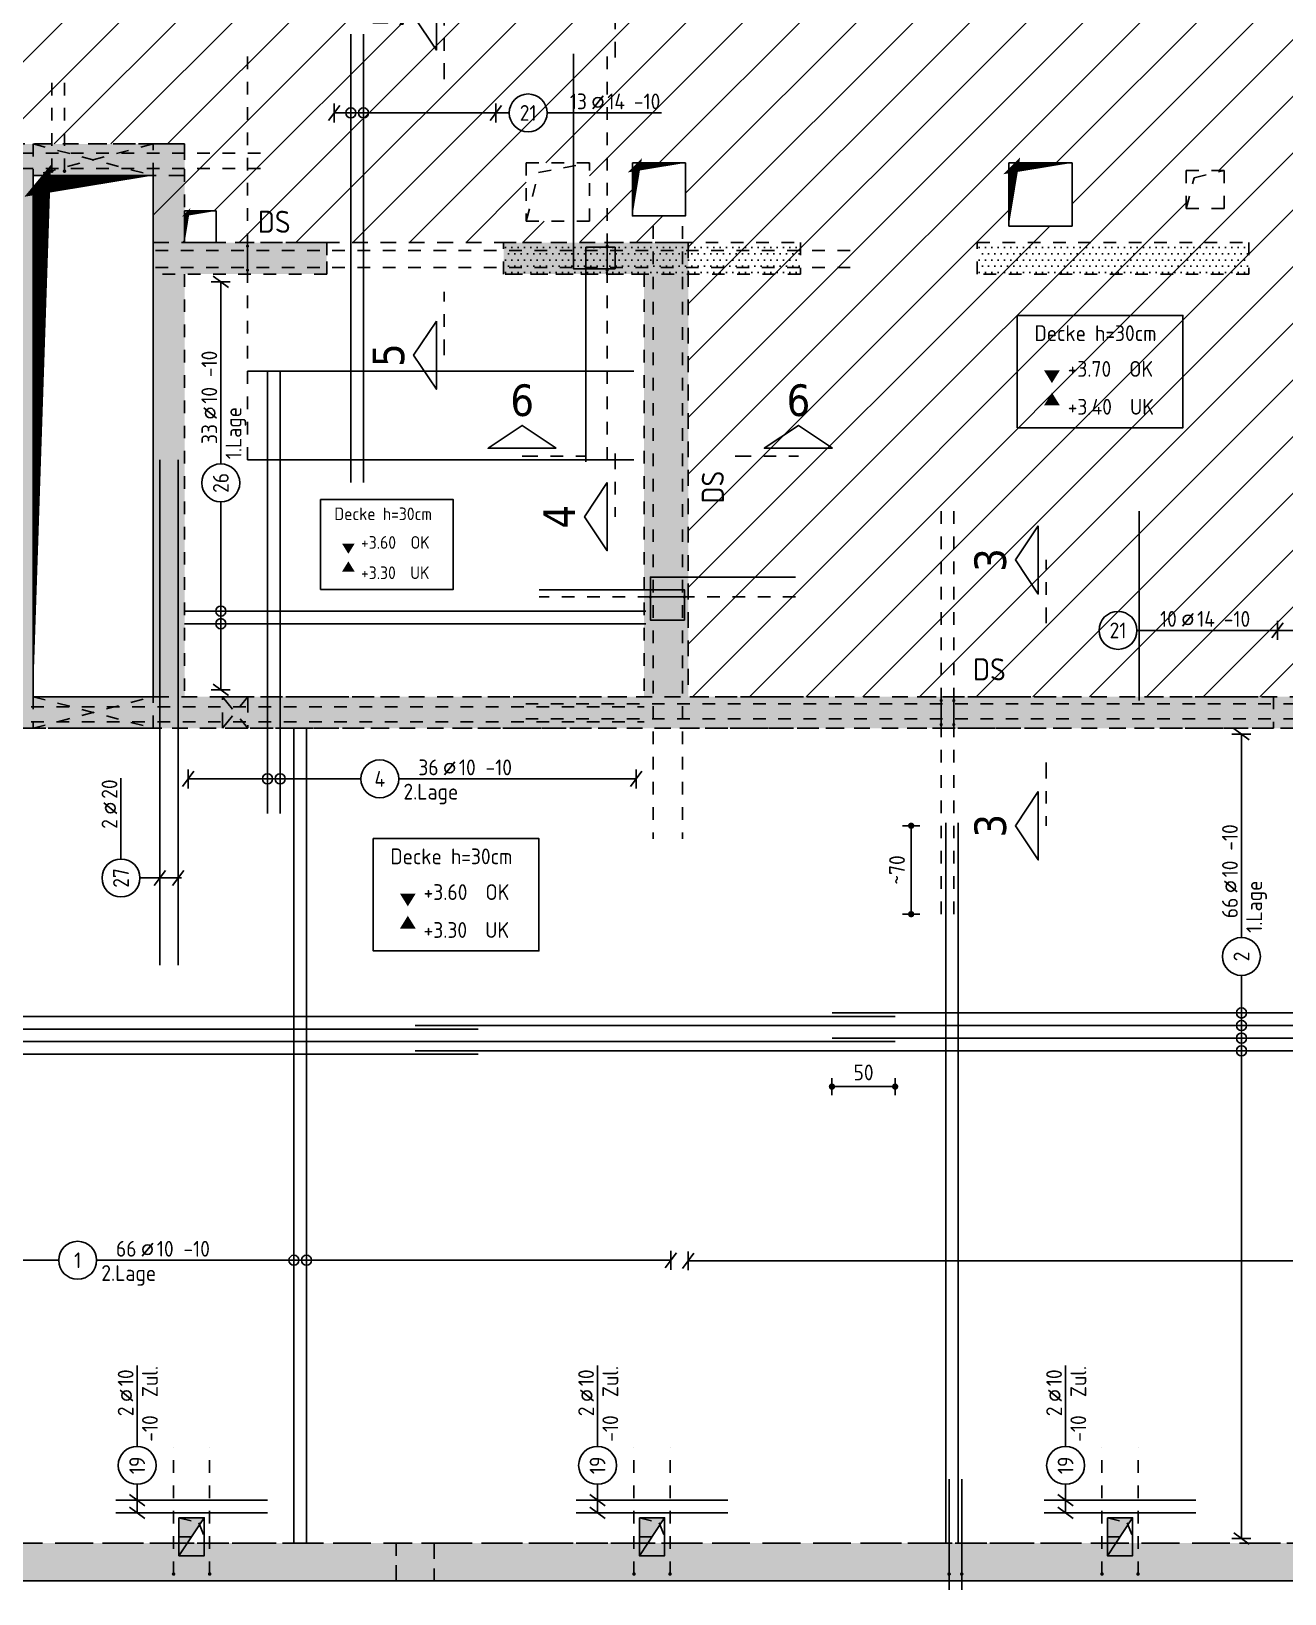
# Model space of a CAD drawing. Extents: x -4 to 88.1, y -7.1 to 49.1.
# Drawn here: x 24.06 to 33.99, y 16.81 to 29.18 of the extents above; entities that cross this region are included whole.
import ezdxf
from ezdxf.enums import TextEntityAlignment as Align

# ---------------------------------------------------------------- set-up
doc = ezdxf.new("R2010")
doc.units = 0
doc.header["$LTSCALE"] = 0.5
for name, pattern in [('AUSGEZOGEN', [1000.01, 1000, 0.01]), ('DASHED', [0.75, 0.5, -0.25]), ('DOT', [0.175, 0.05, -0.125]), ('HIDDEN', [0.375, 0.25, -0.125]), ('HIDDEN2', [0.187, 0.125, -0.062]), ('PUNKT', [0.175, 0.05, -0.125]), ('STRICHPUNKT2', [0.55, 0.25, -0.125, 0.05, -0.125]), ('VERDECKT', [0.375, 0.25, -0.125])]:
    doc.linetypes.add(name, pattern=pattern)
for name, color, linetype in [('BETON', 7, 'Continuous'), ('Brüstung EG', 7, 'Continuous'), ('BZ', 7, 'Continuous'), ('DD', 7, 'Continuous'), ('DRUEBER', 7, 'Continuous'), ('EG', 7, 'Continuous'), ('grau_dunkel', 7, 'Continuous'), ('grau_hell', 7, 'Continuous'), ('grau_mittel', 7, 'Continuous'), ('koten', 7, 'Continuous'), ('MASSE', 7, 'Continuous'), ('OBJEKT', 7, 'Continuous'), ('RND', 7, 'Continuous'), ('SCHATTEN', 7, 'Continuous'), ('SCHNITTE', 7, 'Continuous'), ('SCHRAFF', 7, 'Continuous'), ('TEXT', 7, 'Continuous'), ('VERDECKT', 7, 'Continuous'), ('WD', 7, 'Continuous')]:
    doc.layers.add(name, color=color, linetype=linetype)
doc.layers.add('NOPLOT', color=7, linetype='Continuous', plot=False)
doc.styles.add('helv', font='tahoma.ttf')
doc.styles.add('txt', font='isocp.shx')
doc.dimstyles.new('DOT_I', dxfattribs={"dimscale": 0.5, "dimtxt": 0.25, "dimasz": 0.25, "dimexe": 0.1, "dimexo": 0.3, "dimgap": 0.1, "dimtad": 1, "dimdec": 3, "dimzin": 3, "dimtxsty": 'txt', "dimblk": 'DOT', "dimblk1": 'DOT', "dimblk2": 'DOT', "dimsah": 1, "dimcen": 0.1, "dimse1": 1, "dimse2": 1, "dimazin": 0, "dimtfac": 1, "dimtdec": 4, "dimtix": 1, "dimtmove": 2, "dimatfit": 3, "dimfxl": 0, "dimtvp": 1, "dimtolj": 1, "dimtzin": 0, "dimarcsym": 0})
pattern_1 = [(0, (-69.080496, 378.069226), (0.025, 0.05), [0, -0.05])]

# ---------------------------------------------------------------- blocks, each defined once
blk = doc.blocks.new('okrd_o')
at = {"layer": 'koten', "color": 7, "linetype": 'Continuous'}
blk.add_solid([(-0.125, 0.202), (0.125, 0.202), (0, 0)], dxfattribs=at)
at = {"layer": 'koten', "style": 'txt'}
blk.add_attdef('OKRD', (0.25, 0.1), '', height=0.25, dxfattribs=at)
blk = doc.blocks.new('okrd_u')
at = {"layer": 'koten', "color": 7, "linetype": 'Continuous'}
blk.add_solid([(-0.125, -0.202), (0.125, -0.202), (0, 0)], dxfattribs=at)
at = {"layer": 'koten', "style": 'txt'}
blk.add_attdef('OKRD', (0.25, -0.35), '', height=0.25, dxfattribs=at)
blk = doc.blocks.new('DOT')
at = {"layer": 'MASSE', "color": 7, "linetype": 'Continuous'}
for p, q in [((0, 0), (-1, 0)), ((0, 0.54), (0, -0.54))]:
    blk.add_line(p, q, dxfattribs=at)
at = {"layer": 'MASSE', "color": 7, "linetype": 'Continuous', "const_width": 0.2}
blk.add_lwpolyline([(-0.1, 0, 1), (0.1, 0, 1)], format="xyb", close=True, dxfattribs=at)
blk = doc.blocks.new('*D29')
at = {"layer": 'Defpoints', "color": 0, "linetype": 'AUSGEZOGEN', "transparency": 16777216}
for p in [(30.404, 20.826), (30.404, 20.826), (30.904, 20.826)]:
    blk.add_point(p, dxfattribs=at)
at = {"layer": 'MASSE', "color": 0, "linetype": 'AUSGEZOGEN', "lineweight": -2, "transparency": 16777216}
blk.add_line((30.779, 20.826), (30.529, 20.826), dxfattribs=at)
at = {"layer": 'MASSE', "color": 0, "linetype": 'AUSGEZOGEN', "lineweight": -2, "transparency": 16777216, "xscale": 0.125, "yscale": 0.125, "zscale": 0.125, "rotation": 180}
blk.add_blockref('DOT', (30.404, 20.826), dxfattribs=at)
at = {"layer": 'MASSE', "color": 0, "linetype": 'AUSGEZOGEN', "lineweight": -2, "transparency": 16777216, "xscale": 0.125, "yscale": 0.125, "zscale": 0.125}
blk.add_blockref('DOT', (30.904, 20.826), dxfattribs=at)
at = {"layer": 'MASSE', "color": 0, "linetype": 'AUSGEZOGEN', "transparency": 16777216, "insert": (30.654, 20.938), "char_height": 0.125, "attachment_point": 5, "style": 'txt'}
blk.add_mtext('\\A1;50', dxfattribs=at)
blk = doc.blocks.new('RND_LEI')
at = {"layer": 'RND', "color": 7, "linetype": 'Continuous'}
blk.add_line((1.022, 0.066), (1.19, 0.27), dxfattribs=at)
for centre, radius in [((0, 0), 0.3), ((1.106, 0.168), 0.075)]:
    blk.add_circle(centre, radius, dxfattribs=at)
at = {"layer": 'RND', "color": 7, "linetype": 'Continuous', "style": 'txt'}
blk.add_attdef('ANZ', text='', height=0.25, dxfattribs=at).set_placement((0.931, 0.057), align=Align.RIGHT)
for tag, p in [('DUM', (1.253, 0.057)), ('ABSTD', (1.674, 0.057)), ('POSTXT', (0.374, -0.327))]:
    blk.add_attdef(tag, p, '', height=0.25, dxfattribs=at)
blk.add_attdef('POSL', text='', height=0.25, dxfattribs=at).set_placement((0, 0), align=Align.MIDDLE)
blk = doc.blocks.new('lei_gre')
at = {"layer": 'RND', "color": 7, "linetype": 'Continuous'}
for p, q in [((-0.09, -0.12), (0.09, 0.12)), ((0, 0.15), (0, -0.15))]:
    blk.add_line(p, q, dxfattribs=at)
blk = doc.blocks.new('*D58')
at = {"layer": 'Defpoints', "color": 0, "linetype": 'AUSGEZOGEN', "transparency": 16777216}
for p in [(31.031, 22.891), (31.031, 22.891), (31.031, 22.191)]:
    blk.add_point(p, dxfattribs=at)
at = {"layer": 'MASSE', "color": 0, "linetype": 'AUSGEZOGEN', "lineweight": -2, "transparency": 16777216}
blk.add_line((31.031, 22.316), (31.031, 22.766), dxfattribs=at)
at = {"layer": 'MASSE', "color": 0, "linetype": 'AUSGEZOGEN', "lineweight": -2, "transparency": 16777216, "xscale": 0.125, "yscale": 0.125, "zscale": 0.125}
for p, rotation in [((31.031, 22.891), 90), ((31.031, 22.191), 270)]:
    blk.add_blockref('DOT', p, dxfattribs=dict(at, rotation=rotation))
at = {"layer": 'MASSE', "color": 0, "linetype": 'AUSGEZOGEN', "transparency": 16777216, "insert": (30.919, 22.541), "char_height": 0.125, "attachment_point": 5, "rotation": 90, "style": 'txt'}
blk.add_mtext('\\A1;~70', dxfattribs=at)
blk = doc.blocks.new('SCHN-1')
at = {"layer": 'SCHNITTE', "color": 5, "linetype": 'Continuous'}
blk.add_lwpolyline([(0.54, 0.125), (0, 0.485), (-0.54, 0.125)], close=True, dxfattribs=at)
at = {"layer": 'SCHNITTE', "color": 6, "linetype": 'Continuous', "style": 'helv'}
blk.add_attdef('SCHN-1', text='', height=0.5, dxfattribs=at).set_placement((0, 0.635), align=Align.CENTER)

msp = doc.modelspace()

# ---------------------------------------------------------------- hatches: boundary and pattern name
at = {"layer": 'grau_dunkel', "transparency": 33554687}
for points in [[(25.2344, 17.4127), (25.2344, 17.1127), (25.4344, 17.4127)], [(28.8794, 17.4127), (28.8794, 17.1127), (29.0794, 17.4127)], [(32.5844, 17.4127), (32.5844, 17.1127), (32.7844, 17.4127)]]:
    msp.add_hatch(color=21, dxfattribs=at).paths.add_polyline_path(points)
at = {"layer": 'grau_hell', "linetype": 'AUSGEZOGEN'}
h = msp.add_hatch(dxfattribs=at)
h.set_pattern_fill('ANSI31', color=9, scale=0.1, style=0, double=1)
h.paths.add_polyline_path([(17.3044, 31.697), (17.3044, 37.8627), (15.9794, 37.8627), (15.9794, 36.6227), (15.9794, 35.4877), (15.9794, 31.0327), (16.1694, 31.0327), (16.1694, 30.8527), (15.9794, 30.8527), (15.9794, 29.9127), (15.9794, 28.2877), (20.8744, 28.2877), (21.2744, 28.2877), (21.6294, 28.2877), (22.5144, 28.2877), (25.2794, 28.2877), (25.2794, 28.0377), (25.0294, 28.0377), (25.0294, 27.5077), (25.2794, 27.5077), (25.2794, 27.7577), (25.5294, 27.7577), (25.5294, 27.5077), (29.2669, 27.5077), (29.2669, 23.9127), (36.1544, 23.9127), (36.1544, 27.6877), (35.7044, 27.6877), (35.7044, 28.1377), (36.1544, 28.1377), (36.1544, 28.2877), (37.7844, 28.2877), (38.3844, 28.2877), (40.9294, 28.2877), (40.9294, 28.8377), (40.9294, 29.9127), (40.9294, 30.1627), (41.9794, 30.1627), (41.9794, 35.4877), (41.9794, 36.6227), (41.9794, 37.8627), (40.6794, 37.8627), (40.6794, 31.697)])
h.paths.add_polyline_path([(24.5294, 30.6627), (24.5294, 29.9677), (24.2794, 29.9677), (24.2794, 30.6627)], flags=16)
h.paths.add_polyline_path([(25.9294, 30.6627), (26.1794, 30.6627), (26.1794, 30.4627), (26.3794, 30.4627), (26.3794, 30.2627), (26.1794, 30.2627), (26.1794, 29.9677), (25.9294, 29.9677)], flags=16)
h.paths.add_polyline_path([(23.6144, 31.0327), (23.6144, 30.8527), (23.4344, 30.8527), (23.4344, 31.0327)], flags=16)
h.paths.add_polyline_path([(23.2744, 31.0327), (23.2744, 30.8527), (23.0944, 30.8527), (23.0944, 31.0327)], flags=16)
h.paths.add_polyline_path([(22.4294, 30.6627), (22.4294, 29.9677), (22.1794, 29.9677), (22.1794, 30.6627)], flags=16)
h.paths.add_polyline_path([(28.0294, 30.6627), (28.2794, 30.6627), (28.2794, 29.9677), (28.0294, 29.9677)], flags=16)
h.paths.add_polyline_path([(27.9844, 28.1377), (28.4844, 28.1377), (28.4844, 27.6777), (27.9844, 27.6777)], flags=16)
h.paths.add_polyline_path([(20.7794, 30.6627), (20.7794, 29.9677), (20.5294, 29.9677), (20.5294, 30.6627)], flags=16)
h.paths.add_polyline_path([(29.6794, 30.6627), (29.9294, 30.6627), (29.9294, 30.4627), (30.1294, 30.4627), (30.1294, 30.2627), (29.9294, 30.2627), (29.9294, 29.9677), (29.6794, 29.9677)], flags=16)
h.paths.add_polyline_path([(28.8244, 28.1377), (29.2444, 28.1377), (29.2444, 27.7177), (28.8244, 27.7177)], flags=16)
h.paths.add_polyline_path([(30.5894, 31.0327), (30.7694, 31.0327), (30.7694, 30.8527), (30.5894, 30.8527)], flags=16)
h.paths.add_polyline_path([(30.9344, 31.0327), (31.1144, 31.0327), (31.1144, 30.8527), (30.9344, 30.8527)], flags=16)
h.paths.add_polyline_path([(18.6794, 30.6627), (18.6794, 29.9677), (18.4294, 29.9677), (18.4294, 30.6627)], flags=16)
h.paths.add_polyline_path([(31.7794, 30.6627), (32.0294, 30.6627), (32.0294, 29.9677), (31.7794, 29.9677)], flags=16)
h.paths.add_polyline_path([(31.8044, 28.1377), (32.3044, 28.1377), (32.3044, 27.6377), (31.8044, 27.6377)], flags=16)
h.paths.add_polyline_path([(16.8388, 30.7777), (16.8388, 30.5977), (16.6588, 30.5977), (16.6588, 30.7777)], flags=16)
h.paths.add_polyline_path([(33.4294, 30.6627), (33.6794, 30.6627), (33.6794, 29.9677), (33.4294, 29.9677)], flags=16)
h.paths.add_polyline_path([(33.2094, 28.0777), (33.5094, 28.0777), (33.5094, 27.7777), (33.2094, 27.7777)], flags=16)
h.paths.add_polyline_path([(35.5294, 30.6627), (35.7794, 30.6627), (35.7794, 29.9677), (35.5294, 29.9677)], flags=16)
h.paths.add_polyline_path([(37.1794, 30.6627), (37.4294, 30.6627), (37.4294, 29.9677), (37.1794, 29.9677)], flags=16)
h.paths.add_polyline_path([(38.0944, 31.0327), (38.2744, 31.0327), (38.2744, 30.8527), (38.0944, 30.8527)], flags=16)
h.paths.add_polyline_path([(38.4344, 31.0327), (38.6144, 31.0327), (38.6144, 30.8527), (38.4344, 30.8527)], flags=16)
h.paths.add_polyline_path([(39.2794, 30.6627), (39.5294, 30.6627), (39.5294, 29.9677), (39.2794, 29.9677)], flags=16)
h.paths.add_polyline_path([(41.1188, 30.7777), (41.2988, 30.7777), (41.2988, 30.5977), (41.1188, 30.5977)], flags=16)
at = {"layer": 'grau_hell'}
h = msp.add_hatch(color=9, dxfattribs=at)
h.paths.add_polyline_path([(26.4044, 27.2577), (26.4044, 27.5077), (25.0294, 27.5077), (25.0294, 27.2577)])
h.paths.add_polyline_path([(28.9169, 27.2577), (28.9169, 23.9127), (29.2669, 23.9127), (29.2669, 27.5077), (27.8044, 27.5077), (27.8044, 27.2577)])
at = {"layer": 'grau_mittel'}
msp.add_hatch(color=61, dxfattribs=at).paths.add_polyline_path([(36.4044, 25.8877), (36.5544, 25.8877), (36.5544, 26.1377), (36.4044, 26.1377), (36.4044, 28.0377), (37.7844, 28.0377), (37.7844, 28.2877), (36.1544, 28.2877), (36.1544, 23.9127), (25.0294, 23.9127), (24.0794, 23.9127), (24.0794, 28.0377), (25.0294, 28.0377), (25.2794, 28.0377), (25.2794, 28.2877), (22.5144, 28.2877), (22.5144, 28.0377), (22.6644, 28.0377), (22.6644, 26.8477), (19.8144, 26.8477), (19.8144, 28.0377), (20.8744, 28.0377), (20.8744, 28.2877), (13.2294, 28.2877), (13.2294, 23.6627), (13.6294, 23.6627), (13.6294, 23.9127), (13.4794, 23.9127), (13.4794, 28.0377), (19.5644, 28.0377), (19.5644, 23.9127), (19.4144, 23.9127), (19.4144, 23.6627), (19.9644, 23.6627), (19.9644, 23.9127), (19.8144, 23.9127), (19.8144, 26.5977), (22.9144, 26.5977), (22.9144, 28.0377), (23.8294, 28.0377), (23.8294, 23.9127), (22.9144, 23.9127), (20.9744, 23.9127), (20.9744, 23.6627), (36.5544, 23.6627), (36.5544, 23.9127), (36.4044, 23.9127)])
h = msp.add_hatch(color=61, dxfattribs=at)
h.paths.add_polyline_path([(13.5294, 17.2127), (13.5294, 16.9127), (19.4544, 16.9127), (19.4544, 17.2127)])
h.paths.add_polyline_path([(26.9544, 16.9127), (26.9544, 17.2127), (19.7544, 17.2127), (19.7544, 16.9127)])
h.paths.add_polyline_path([(27.2544, 17.2127), (27.2544, 16.9127), (34.4544, 16.9127), (34.4544, 17.2127)])
h.paths.add_polyline_path([(34.7544, 17.2127), (34.7544, 16.9127), (41.9544, 16.9127), (41.9544, 17.2127)])
h.paths.add_polyline_path([(42.2544, 17.2127), (42.2544, 16.9127), (47.9544, 16.9127), (47.9544, 17.2127)])
h = msp.add_hatch(color=61, dxfattribs=at)
h.paths.add_polyline_path([(19.7544, 16.9127), (19.7544, 17.2127), (19.4544, 17.2127), (19.4544, 16.9127)])
h.paths.add_polyline_path([(27.2544, 16.9127), (27.2544, 17.2127), (26.9544, 17.2127), (26.9544, 16.9127)])
h.paths.add_polyline_path([(34.7544, 16.9127), (34.7544, 17.2127), (34.4544, 17.2127), (34.4544, 16.9127)])
h.paths.add_polyline_path([(42.2544, 16.9127), (42.2544, 17.2127), (41.9544, 17.2127), (41.9544, 16.9127)])
at = {"layer": 'SCHRAFF', "linetype": 'AUSGEZOGEN'}
h = msp.add_hatch(dxfattribs=at)
h.set_pattern_fill('DOTS', scale=0.8, double=1)
h.set_pattern_definition(pattern_1)
h.paths.add_polyline_path([(21.6294, 28.2877), (13.2294, 28.2877), (13.2294, 23.6627), (13.6292, 23.6627), (13.6292, 23.9127), (13.4795, 23.9127), (13.4794, 28.0377), (19.5644, 28.0377), (19.5644, 23.9127), (19.4144, 23.9127), (19.4144, 23.6627), (19.9644, 23.6627), (19.9644, 23.9127), (19.8145, 23.9127), (19.8144, 26.5977), (22.6644, 26.5977), (22.6644, 23.9127), (20.9744, 23.9127), (20.9744, 23.6627), (33.8994, 23.6627), (33.8994, 23.9127), (25.2794, 23.9127), (25.2794, 27.2577), (26.4044, 27.2577), (26.4044, 27.5077), (25.2794, 27.5077), (25.2794, 28.2877), (22.5144, 28.2877), (22.5144, 28.0377), (22.6644, 28.0377), (22.6644, 26.8477), (19.8144, 26.8477), (19.8144, 28.0377), (21.6294, 28.0377)])
h.paths.add_polyline_path([(22.9144, 28.0377), (23.8294, 28.0377), (23.8294, 23.9127), (22.9144, 23.9127)], flags=16)
h.paths.add_polyline_path([(24.0794, 28.0377), (25.0294, 28.0377), (25.0294, 23.9127), (24.0794, 23.9127)], flags=16)
h = msp.add_hatch(dxfattribs=at)
h.set_pattern_fill('DOTS', scale=0.8, double=1)
h.set_pattern_definition(pattern_1)
h.paths.add_polyline_path([(30.1544, 27.5077), (27.8044, 27.5077), (27.8044, 27.2577), (30.1544, 27.2577)])
h = msp.add_hatch(dxfattribs=at)
h.set_pattern_fill('DOTS', scale=0.8, double=1)
h.set_pattern_definition(pattern_1)
h.paths.add_polyline_path([(33.7044, 27.5077), (31.5544, 27.5077), (31.5544, 27.2577), (33.7044, 27.2577)])
h = msp.add_hatch(dxfattribs=at)
h.set_pattern_fill('DOTS', scale=0.8, double=1)
h.set_pattern_definition(pattern_1)
h.paths.add_polyline_path([(42.2544, 17.2127), (41.9544, 17.2127), (41.9544, 16.9127), (42.2544, 16.9127)])
h.paths.add_polyline_path([(34.7544, 17.2127), (34.4544, 17.2127), (34.4544, 16.9127), (34.7544, 16.9127)])
h.paths.add_polyline_path([(27.2544, 17.2127), (26.9544, 17.2127), (26.9544, 16.9127), (27.2544, 16.9127)])
h.paths.add_polyline_path([(19.7544, 17.2127), (19.4544, 17.2127), (19.4544, 16.9127), (19.7544, 16.9127)])
h.paths.add_polyline_path([(13.5044, 17.2127), (13.2044, 17.2127), (13.2044, 16.9127), (13.5044, 16.9127)])
h.paths.add_polyline_path([(9.7394, 24.0077), (9.0744, 24.0077), (9.0744, 23.7077), (9.5294, 23.7077), (9.5294, 16.9127), (10.1044, 16.9127), (10.1044, 17.2127), (9.7394, 17.2127)])

# ---------------------------------------------------------------- linework, layer by layer
at = {"layer": 'BETON', "color": 6, "linetype": 'AUSGEZOGEN', "lineweight": -2}
for p, q in [((25.0294, 28.0377), (24.0794, 28.0377)), ((24.0794, 28.0377), (24.0794, 23.9127)), ((24.0794, 23.9127), (25.0294, 23.9127)), ((27.2544, 16.9127), (26.9544, 16.9127))]:
    msp.add_line(p, q, dxfattribs=at)
at = {"layer": 'BETON', "color": 6, "linetype": 'AUSGEZOGEN'}
for p, q in [((25.0294, 28.0377), (25.0294, 23.9127)), ((26.9544, 16.9127), (19.7544, 16.9127)), ((34.4544, 16.9127), (27.2544, 16.9127))]:
    msp.add_line(p, q, dxfattribs=at)
at = {"layer": 'Brüstung EG', "color": 102, "linetype": 'DOT'}
for p, q in [((26.9544, 17.2127), (19.7544, 17.2127)), ((27.2544, 17.2127), (34.4544, 17.2127)), ((19.7544, 16.9127), (26.9544, 16.9127)), ((27.2544, 16.9127), (34.4544, 16.9127))]:
    msp.add_line(p, q, dxfattribs=at)
at = {"layer": 'BZ', "color": 102, "linetype": 'PUNKT'}
for p, q in [((24.0794, 28.2877), (25.0294, 28.0377)), ((25.0294, 28.2877), (24.0794, 28.0377)), ((24.0794, 23.6627), (25.0294, 23.9127)), ((24.0795, 23.9127), (25.0294, 23.6627))]:
    msp.add_line(p, q, dxfattribs=at)
for points in [[(24.0794, 28.0377), (25.0294, 28.0377), (25.0294, 28.2877), (24.0794, 28.2877)], [(24.0794, 23.6627), (25.0294, 23.6627), (25.0294, 23.9127), (24.0794, 23.9127)]]:
    msp.add_lwpolyline(points, close=True, dxfattribs=at)
at = {"layer": 'DD', "color": 7, "linetype": 'HIDDEN2'}
for p, q in [((28.0818, 28.0629), (28.4844, 28.1377)), ((33.2705, 28.0196), (33.5094, 28.0777)), ((27.9844, 27.6777), (28.0818, 28.0629)), ((33.2094, 27.7777), (33.2705, 28.0196)), ((25.2344, 17.4127), (25.3912, 17.3726)), ((25.3912, 17.3726), (25.4344, 17.2627)), ((28.8794, 17.4127), (29.0362, 17.3726)), ((29.0362, 17.3726), (29.0794, 17.2627)), ((32.5844, 17.4127), (32.7412, 17.3726)), ((32.7412, 17.3726), (32.7844, 17.2627))]:
    msp.add_line(p, q, dxfattribs=at)
at = {"layer": 'DD', "color": 7, "linetype": 'AUSGEZOGEN'}
for p, q in [((25.2344, 17.1127), (25.4344, 17.4127)), ((28.8794, 17.1127), (29.0794, 17.4127)), ((32.5844, 17.1127), (32.7844, 17.4127))]:
    msp.add_line(p, q, dxfattribs=at)
at = {"layer": 'DD', "color": 7, "linetype": 'HIDDEN2'}
for points in [[(28.4844, 28.1377), (27.9844, 28.1377), (27.9844, 27.6777), (28.4844, 27.6777)], [(33.2094, 28.0777), (33.5094, 28.0777), (33.5094, 27.7777), (33.2094, 27.7777)], [(25.4344, 17.4127), (25.2344, 17.4127), (25.2344, 17.2627), (25.4344, 17.2627)], [(29.0794, 17.4127), (28.8794, 17.4127), (28.8794, 17.2627), (29.0794, 17.2627)], [(32.7844, 17.4127), (32.5844, 17.4127), (32.5844, 17.2627), (32.7844, 17.2627)]]:
    msp.add_lwpolyline(points, close=True, dxfattribs=at)
at = {"layer": 'DD', "color": 7, "linetype": 'AUSGEZOGEN'}
for points in [[(28.8244, 28.1377), (29.2444, 28.1377), (29.2444, 27.7177), (28.8244, 27.7177)], [(32.3044, 28.1377), (31.8044, 28.1377), (31.8044, 27.6377), (32.3044, 27.6377)], [(25.5294, 27.7577), (25.2794, 27.7577), (25.2794, 27.5077), (25.5294, 27.5077)], [(25.2344, 17.4127), (25.4344, 17.4127), (25.4344, 17.1127), (25.2344, 17.1127)], [(28.8794, 17.4127), (29.0794, 17.4127), (29.0794, 17.1127), (28.8794, 17.1127)], [(32.5844, 17.4127), (32.7844, 17.4127), (32.7844, 17.1127), (32.5844, 17.1127)]]:
    msp.add_lwpolyline(points, close=True, dxfattribs=at)
at = {"layer": 'DRUEBER', "color": 7, "linetype": 'PUNKT'}
for p, q in [((26.4044, 27.2577), (26.4044, 27.5077)), ((27.8044, 27.2577), (27.8044, 27.5077)), ((26.4044, 27.2577), (25.0294, 27.2577)), ((28.9169, 27.2577), (27.8044, 27.2577)), ((28.9169, 27.2577), (28.9169, 23.9127))]:
    msp.add_line(p, q, dxfattribs=at)
at = {"layer": 'EG', "color": 0, "linetype": 'DOT', "lineweight": -2}
for p, q in [((22.5144, 28.2877), (25.2794, 28.2877)), ((25.2794, 28.2877), (25.2794, 27.5077)), ((24.0794, 28.0377), (25.0294, 28.0377)), ((24.0794, 23.9127), (24.0794, 28.0377)), ((25.0294, 28.0377), (25.0294, 23.9127)), ((25.2794, 27.5077), (26.4044, 27.5077)), ((26.4044, 27.5077), (26.4044, 27.2577)), ((27.8044, 27.5077), (30.1544, 27.5077)), ((27.8044, 27.2577), (27.8044, 27.5077)), ((30.1544, 27.5077), (30.1544, 27.2577)), ((31.5544, 27.5077), (33.7044, 27.5077)), ((31.5544, 27.2577), (31.5544, 27.5077)), ((33.7044, 27.5077), (33.7044, 27.2577)), ((26.4044, 27.2577), (25.2794, 27.2577)), ((25.2794, 27.2577), (25.2794, 23.9127)), ((30.1544, 27.2577), (27.8044, 27.2577)), ((33.7044, 27.2577), (31.5544, 27.2577)), ((25.0294, 23.9127), (24.0794, 23.9127)), ((25.2794, 23.9127), (33.8994, 23.9127)), ((33.8994, 23.9127), (33.8994, 23.6627)), ((33.8994, 23.6627), (20.9744, 23.6627))]:
    msp.add_line(p, q, dxfattribs=at)
msp.add_lwpolyline([(26.9544, 17.2127), (27.2544, 17.2127), (27.2544, 16.9127), (26.9544, 16.9127)], close=True, dxfattribs=at)
at = {"layer": 'grau_dunkel', "color": 21}
msp.add_lwpolyline([(24.0795, 23.9127, 0, 0.1388, 0), (24.1488, 28.0365, 0, 0, 0), (24.0857, 27.9605, 0.1549, 0, 0), (25.0294, 28.0377, 0, 0, 0)], format="xyseb", dxfattribs=at)
at = {"layer": 'NOPLOT', "color": 191, "linetype": 'AUSGEZOGEN'}
for p, q in [((25.7776, 26.4887), (28.8365, 26.4887)), ((25.7776, 25.7887), (28.8365, 25.7887))]:
    msp.add_line(p, q, dxfattribs=at)
at = {"layer": 'NOPLOT', "color": 191, "linetype": 'Continuous'}
for points in [[(28.4567, 25.7704), (28.4567, 27.4704), (28.6867, 27.4704), (28.6867, 27.3004), (28.3567, 27.3004), (28.3567, 29.0004)], [(32.8353, 25.3816), (32.8353, 23.8816)], [(30.1162, 24.8595), (28.9662, 24.8595), (28.9662, 24.5195), (29.2362, 24.5195), (29.2362, 24.7595), (28.0862, 24.7595)]]:
    msp.add_lwpolyline(points, dxfattribs=at)
at = {"layer": 'OBJEKT', "color": 1, "linetype": 'AUSGEZOGEN'}
for points in [[(31.8712, 26.9309), (33.183, 26.9309), (33.183, 26.0417), (31.8712, 26.0417)], [(26.3561, 25.4725), (27.4056, 25.4725), (27.4056, 24.7612), (26.3561, 24.7612)], [(26.772, 22.7893), (28.0838, 22.7893), (28.0838, 21.9002), (26.772, 21.9002)]]:
    msp.add_lwpolyline(points, close=True, dxfattribs=at)
at = {"layer": 'RND', "color": 7, "linetype": 'AUSGEZOGEN'}
for p, q in [((26.4625, 28.5336), (27.7421, 28.5336)), ((27.7421, 28.5336), (27.8487, 28.5336)), ((28.1487, 28.5336), (29.055, 28.5336)), ((25.5655, 27.1973), (25.5655, 25.755)), ((25.5655, 25.455), (25.5655, 23.9662)), ((33.9304, 24.4373), (32.8185, 24.4373)), ((32.8185, 24.4373), (33.7248, 24.4373)), ((34.8518, 24.4373), (33.9304, 24.4373)), ((33.6456, 22.0061), (33.6456, 23.6165)), ((24.7754, 22.6276), (24.7754, 23.2676)), ((25.3064, 23.262), (26.6743, 23.262)), ((26.9743, 23.262), (28.8538, 23.262)), ((33.6456, 17.2495), (33.6456, 21.7061)), ((22.729, 19.4513), (24.2827, 19.4513)), ((24.5827, 19.4513), (29.1277, 19.4513)), ((29.2655, 19.4469), (35.5619, 19.4469)), ((24.9034, 17.9779), (24.9034, 18.6179)), ((28.5484, 17.9779), (28.5484, 18.6179)), ((32.2534, 17.9779), (32.2534, 18.6179))]:
    msp.add_line(p, q, dxfattribs=at)
at = {"layer": 'RND', "color": 102, "linetype": 'AUSGEZOGEN'}
for p, q in [((24.9254, 22.4776), (25.2547, 22.4776)), ((24.9034, 17.6779), (24.9034, 17.452)), ((28.5484, 17.6779), (28.5484, 17.452)), ((32.2534, 17.6779), (32.2534, 17.452))]:
    msp.add_line(p, q, dxfattribs=at)
at = {"layer": 'RND', "color": 102, "linetype": 'VERDECKT'}
for p, q in [((31.3316, 16.9677), (31.3316, 15.7721)), ((31.4316, 16.9677), (31.4316, 15.7721))]:
    msp.add_line(p, q, dxfattribs=at)
at = {"layer": 'RND', "color": 1, "linetype": 'AUSGEZOGEN'}
for points in [[(26.5948, 29.1577), (26.5948, 25.6077)], [(26.6948, 29.1577), (26.6948, 25.6077)], [(25.7776, 27.4789), (25.7776, 27.2887)], [(28.625, 27.4789), (28.625, 27.2887)], [(25.9352, 26.4887), (25.9352, 22.9887)], [(26.0352, 26.4887), (26.0352, 22.9887)], [(25.0841, 21.7877), (25.0841, 25.7877)], [(25.227, 21.7877), (25.227, 25.7877)], [(28.9662, 24.7019), (29.2362, 24.7019)], [(25.2794, 24.5902), (28.9294, 24.5902)], [(25.2794, 24.4902), (28.9294, 24.4902)], [(31.2685, 23.8816), (31.2685, 23.6914)], [(31.3685, 23.8816), (31.3685, 23.6914)], [(26.1445, 23.6627), (26.1445, 17.2127)], [(26.2445, 23.6627), (26.2445, 17.2127)], [(31.3044, 22.9127), (31.3044, 17.2127)], [(31.4044, 22.9127), (31.4044, 17.2127)], [(41.2044, 21.409), (30.4044, 21.409)], [(27.6044, 21.2818), (16.8044, 21.2818)], [(30.9044, 21.3818), (20.1044, 21.3818)], [(37.9044, 21.309), (27.1044, 21.309)], [(30.9044, 21.1818), (20.1044, 21.1818)], [(41.2044, 21.209), (30.4044, 21.209)], [(27.6044, 21.0818), (16.8044, 21.0818)], [(37.9044, 21.109), (27.1044, 21.109)], [(31.3316, 16.9677), (31.3316, 17.7177)], [(31.4316, 16.9677), (31.4316, 17.7177)], [(24.7344, 17.552), (25.9344, 17.552)], [(24.7344, 17.452), (25.9344, 17.452)], [(28.3794, 17.552), (29.5794, 17.552)], [(28.3794, 17.452), (29.5794, 17.452)], [(32.0844, 17.552), (33.2844, 17.552)], [(32.0844, 17.452), (33.2844, 17.452)]]:
    msp.add_lwpolyline(points, dxfattribs=at)
at = {"layer": 'RND', "color": 1, "linetype": 'DOT'}
for points in [[(25.7776, 28.9789), (25.7776, 27.4789)], [(28.625, 28.9789), (28.625, 27.4789)], [(25.7776, 27.2887), (25.7776, 25.7887)], [(28.625, 27.2887), (28.625, 25.7887)], [(31.2685, 25.3816), (31.2685, 23.8816)], [(31.3685, 25.3816), (31.3685, 23.8816)], [(28.9662, 24.7019), (28.0862, 24.7019)], [(30.1162, 24.7019), (29.2362, 24.7019)], [(31.2685, 23.6914), (31.2685, 22.1914)], [(31.3685, 23.6914), (31.3685, 22.1914)]]:
    msp.add_lwpolyline(points, dxfattribs=at)
at = {"layer": 'RND', "color": 1, "linetype": 'HIDDEN2'}
for points in [[(24.2281, 28.0727), (24.2281, 28.8227)], [(24.3281, 28.0727), (24.3281, 28.8227)], [(25.8794, 28.2158), (22.3145, 28.2158)], [(25.8794, 28.0923), (22.3145, 28.0923)], [(28.9874, 27.6373), (28.9874, 22.7873)], [(29.2199, 27.6373), (29.2199, 22.7873)], [(25.0485, 27.4456), (30.5485, 27.4456)], [(25.0485, 27.3099), (30.5485, 27.3099)], [(22.0644, 23.8331), (28.9169, 23.8331)], [(27.9794, 23.856), (37.0044, 23.856)], [(22.0644, 23.7142), (28.9169, 23.7142)], [(27.9794, 23.737), (37.0044, 23.737)], [(25.1917, 16.9677), (25.1917, 17.9677)], [(25.4772, 16.9677), (25.4772, 17.9677)], [(28.8367, 16.9677), (28.8367, 17.9677)], [(29.1222, 16.9677), (29.1222, 17.9677)], [(32.5417, 16.9677), (32.5417, 17.9677)], [(32.8272, 16.9677), (32.8272, 17.9677)]]:
    msp.add_lwpolyline(points, dxfattribs=at)
at = {"layer": 'RND', "color": 7, "linetype": 'AUSGEZOGEN'}
for points, const_width in [([(24.2351, 28.0727, -1), (24.2211, 28.0727, -1)], 0.014), ([(24.3351, 28.0727, -1), (24.3211, 28.0727, -1)], 0.014), ([(25.7776, 27.4851, 1), (25.7776, 27.4726, 1)], 0.0125), ([(28.625, 27.4851, 1), (28.625, 27.4726, 1)], 0.0125), ([(25.7776, 27.295, 1), (25.7776, 27.2825, 1)], 0.0125), ([(28.625, 27.295, 1), (28.625, 27.2825, 1)], 0.0125), ([(28.9599, 24.7019, 1), (28.9724, 24.7019, 1)], 0.0125), ([(29.2299, 24.7019, 1), (29.2424, 24.7019, 1)], 0.0125), ([(31.2685, 23.8878, 1), (31.2685, 23.8753, 1)], 0.0125), ([(31.3685, 23.8878, 1), (31.3685, 23.8753, 1)], 0.0125), ([(31.2685, 23.6977, 1), (31.2685, 23.6852, 1)], 0.0125), ([(31.3685, 23.6977, 1), (31.3685, 23.6852, 1)], 0.0125), ([(25.1847, 16.9677, -1), (25.1987, 16.9677, -1)], 0.014), ([(25.4842, 16.9677, 1), (25.4702, 16.9677, 1)], 0.014), ([(28.8297, 16.9677, -1), (28.8437, 16.9677, -1)], 0.014), ([(29.1292, 16.9677, 1), (29.1152, 16.9677, 1)], 0.014), ([(31.3246, 16.9677, -1), (31.3386, 16.9677, -1)], 0.014), ([(31.4246, 16.9677, -1), (31.4386, 16.9677, -1)], 0.014), ([(32.5347, 16.9677, -1), (32.5487, 16.9677, -1)], 0.014), ([(32.8342, 16.9677, 1), (32.8202, 16.9677, 1)], 0.014)]:
    msp.add_lwpolyline(points, format="xyb", close=True, dxfattribs=dict(at, const_width=const_width))
for centre in [(26.5948, 28.5336), (26.6948, 28.5336), (25.5655, 24.5902), (25.5655, 24.4902), (25.9352, 23.262), (26.0352, 23.262), (33.6456, 21.409), (33.6456, 21.309), (33.6456, 21.209), (33.6456, 21.109), (26.1445, 19.4513), (26.2445, 19.4513)]:
    msp.add_circle(centre, 0.04, dxfattribs=at)
at = {"layer": 'SCHATTEN', "color": 1, "linetype": 'AUSGEZOGEN'}
for points in [[(29.2444, 28.1377, 0, 0.0685, 0), (28.8272, 28.1036, 0, 0, 0), (28.8586, 28.1349, 0.0685, 0, 0), (28.8244, 27.7177, 0, 0, 0)], [(31.8044, 27.6377, 0, 0.0815, 0), (31.8451, 28.1344, 0, 0, 0), (31.8078, 28.0971, 0.0815, 0, 0), (32.3044, 28.1377, 0, 0, 0)], [(25.2794, 27.5077, 0, 0.0408, 0), (25.2997, 27.756, 0, 0, 0), (25.2811, 27.7374, 0.0408, 0, 0), (25.5294, 27.7577, 0, 0, 0)]]:
    msp.add_lwpolyline(points, format="xyseb", dxfattribs=at)
at = {"layer": 'SCHNITTE', "color": 5, "linetype": 'STRICHPUNKT2'}
for p, q in [((28.6877, 28.9724), (28.6877, 29.4724)), ((27.3345, 28.8013), (27.3345, 29.3013)), ((27.3345, 26.6163), (27.3345, 27.1163)), ((27.9514, 25.8173), (28.4514, 25.8173)), ((28.6877, 25.8373), (28.6877, 25.3373)), ((29.6385, 25.8173), (30.1385, 25.8173)), ((32.0991, 24.4946), (32.0991, 24.9946)), ((32.0991, 23.3908), (32.0991, 22.8908))]:
    msp.add_line(p, q, dxfattribs=at)
at = {"layer": 'VERDECKT', "color": 7, "linetype": 'VERDECKT', "lineweight": -2}
for p, q in [((22.5144, 28.2877), (25.2794, 28.2877)), ((25.2794, 28.2877), (25.2794, 28.0377)), ((25.2794, 28.0377), (25.0294, 28.0377)), ((25.0294, 23.9127), (36.1544, 23.9127)), ((36.5544, 23.6627), (20.9744, 23.6627)), ((26.9544, 17.2127), (27.2544, 17.2127)), ((26.9544, 16.9127), (26.9544, 17.2127)), ((27.2544, 17.2127), (27.2544, 16.9127))]:
    msp.add_line(p, q, dxfattribs=at)
at = {"layer": 'VERDECKT', "color": 7, "linetype": 'VERDECKT'}
for p, q in [((25.0294, 27.5077), (29.2669, 27.5077)), ((29.2669, 27.5077), (29.2669, 23.9127))]:
    msp.add_line(p, q, dxfattribs=at)
at = {"layer": 'VERDECKT', "color": 7, "linetype": 'DASHED'}
for p, q in [((19.7544, 17.2127), (26.9544, 17.2127)), ((27.2544, 17.2127), (34.4544, 17.2127))]:
    msp.add_line(p, q, dxfattribs=at)
at = {"layer": 'WD', "color": 102, "linetype": 'HIDDEN'}
for p, q in [((25.5794, 23.6627), (25.7794, 23.9127)), ((25.5794, 23.9127), (25.7794, 23.6627))]:
    msp.add_line(p, q, dxfattribs=at)
msp.add_lwpolyline([(25.5794, 23.9127), (25.7794, 23.9127), (25.7794, 23.6627), (25.5794, 23.6627)], close=True, dxfattribs=at)

# ---------------------------------------------------------------- block references
at = {"layer": 'koten', "color": 6, "linetype": 'AUSGEZOGEN'}
for name, p, xscale, yscale, zscale, values in [('okrd_o', (32.1454, 26.3947), 0.5, 0.5, 0.5, {'OKRD': '+3.70  OK'}), ('okrd_u', (32.1454, 26.3197), 0.5, 0.5, 0.5, {'OKRD': '+3.40  UK'}), ('okrd_o', (26.5755, 25.0436), 0.4, 0.4, 0.4, {'OKRD': '+3.60  OK'}), ('okrd_u', (26.5755, 24.9836), 0.4, 0.4, 0.4, {'OKRD': '+3.30  UK'}), ('okrd_o', (27.0462, 22.2531), 0.5, 0.5, 0.5, {'OKRD': '+3.60  OK'}), ('okrd_u', (27.0462, 22.1781), 0.5, 0.5, 0.5, {'OKRD': '+3.30  UK'})]:
    msp.add_blockref(name, p, dxfattribs=dict(at, xscale=xscale, yscale=yscale, zscale=zscale)).add_auto_attribs(values)
at = {"layer": 'RND', "color": 7, "linetype": 'AUSGEZOGEN', "xscale": 0.5, "yscale": 0.5, "zscale": 0.5}
for p in [(26.4625, 28.5336), (27.7421, 28.5336), (25.3064, 23.262), (28.8538, 23.262), (29.1277, 19.4513), (29.2655, 19.4469)]:
    msp.add_blockref('lei_gre', p, dxfattribs=at)
for p, values in [((27.9987, 28.5336), {'POSL': '21', 'DUM': '14', 'ANZ': '13', 'ABSTD': '-10'}), ((32.6685, 24.4373), {'POSL': '21', 'DUM': '14', 'ANZ': '10', 'ABSTD': '-10'}), ((26.8243, 23.262), {'POSL': '4', 'DUM': '10', 'ANZ': '36', 'ABSTD': '-10', 'POSTXT': '2.Lage'}), ((24.4327, 19.4513), {'POSL': '1', 'DUM': '10', 'ANZ': '66', 'ABSTD': '-10', 'POSTXT': '2.Lage'})]:
    msp.add_blockref('RND_LEI', p, dxfattribs=at).add_auto_attribs(values)
for p, rotation in [((25.5655, 27.1973), 270), ((33.9304, 24.4373), 180), ((25.5655, 23.9662), 270), ((33.6456, 23.6165), 90), ((24.9034, 17.552), 90), ((28.5484, 17.552), 90), ((32.2534, 17.552), 90), ((24.9034, 17.452), 90), ((28.5484, 17.452), 90), ((32.2534, 17.452), 90), ((33.6456, 17.2495), 90)]:
    msp.add_blockref('lei_gre', p, dxfattribs=dict(at, rotation=rotation))
at = {"layer": 'RND', "color": 7, "linetype": 'AUSGEZOGEN', "xscale": 0.5, "yscale": 0.5, "zscale": 0.5, "rotation": 90}
for p, values in [((25.5655, 25.605), {'POSL': '26', 'DUM': '10', 'ANZ': '33', 'ABSTD': '-10', 'POSTXT': '1.Lage'}), ((24.7754, 22.4776), {'POSL': '27', 'DUM': '20', 'ANZ': '2'}), ((33.6456, 21.8561), {'POSL': '2', 'DUM': '10', 'ANZ': '66', 'ABSTD': '-10', 'POSTXT': '1.Lage'}), ((24.9034, 17.8279), {'POSL': '19', 'DUM': '10', 'ANZ': '2', 'POSTXT': '-10  Zul.'}), ((28.5484, 17.8279), {'POSL': '19', 'DUM': '10', 'ANZ': '2', 'POSTXT': '-10  Zul.'}), ((32.2534, 17.8279), {'POSL': '19', 'DUM': '10', 'ANZ': '2', 'POSTXT': '-10  Zul.'})]:
    msp.add_blockref('RND_LEI', p, dxfattribs=at).add_auto_attribs(values)
at = {"layer": 'RND', "color": 102, "linetype": 'AUSGEZOGEN', "xscale": 0.5, "yscale": 0.5, "zscale": 0.5}
for p in [(25.0841, 22.4776), (25.227, 22.4776)]:
    msp.add_blockref('lei_gre', p, dxfattribs=at)
at = {"layer": 'SCHNITTE', "color": 5, "linetype": 'STRICHPUNKT2', "xscale": 0.5, "yscale": 0.5, "zscale": 0.5, "rotation": 90}
for p, values in [((27.3345, 29.3013), {'SCHN-1': '5'}), ((27.3345, 26.6163), {'SCHN-1': '5'}), ((28.6877, 25.3373), {'SCHN-1': '4'}), ((32.0991, 24.9946), {'SCHN-1': '3'}), ((32.0991, 22.8908), {'SCHN-1': '3'})]:
    msp.add_blockref('SCHN-1', p, dxfattribs=at).add_auto_attribs(values)
at = {"layer": 'SCHNITTE', "color": 5, "linetype": 'STRICHPUNKT2', "xscale": 0.5, "yscale": 0.5, "zscale": 0.5}
for p in [(27.9514, 25.8173), (30.1385, 25.8173)]:
    msp.add_blockref('SCHN-1', p, dxfattribs=at).add_auto_attribs({'SCHN-1': '6'})

# ---------------------------------------------------------------- texts
at = {"layer": 'TEXT', "color": 1, "linetype": 'AUSGEZOGEN', "style": 'txt'}
for rotation, p in [(0, (25.8586, 27.5844)), (90, (29.548, 25.4411)), (0, (31.5201, 24.0413))]:
    msp.add_text('DS', height=0.175, rotation=rotation, dxfattribs=at).set_placement(p)
for height, p in [(0.125, (32.0073, 26.7277)), (0.1, (26.465, 25.31)), (0.125, (26.9081, 22.5861))]:
    msp.add_text('Decke h=30cm', height=height, dxfattribs=at).set_placement(p)

# ---------------------------------------------------------------- dimensions: what is measured, and where the dimension line sits
at = {"layer": 'MASSE', "color": 7, "linetype": 'AUSGEZOGEN'}
dim = msp.add_linear_dim(base=(31.0311, 22.8914), p1=(31.0311, 22.1914), p2=(31.0311, 22.8914), angle=90, text='~<>', dimstyle='DOT_I', override={"dimdec": 0, "dimlfac": 100}, dxfattribs=at)
dim.commit()
dim.dimension.update_dxf_attribs({"geometry": '*D58', "text_midpoint": (30.9186, 22.5414)})
dim = msp.add_linear_dim(base=(30.4044, 20.8257), p1=(30.9044, 20.8257), p2=(30.4044, 20.8257), dimstyle='DOT_I', override={"dimdec": 0, "dimlfac": 100}, dxfattribs=at)
dim.commit()
dim.dimension.update_dxf_attribs({"geometry": '*D29', "text_midpoint": (30.6544, 20.9382)})

doc.saveas('drawing.dxf')
